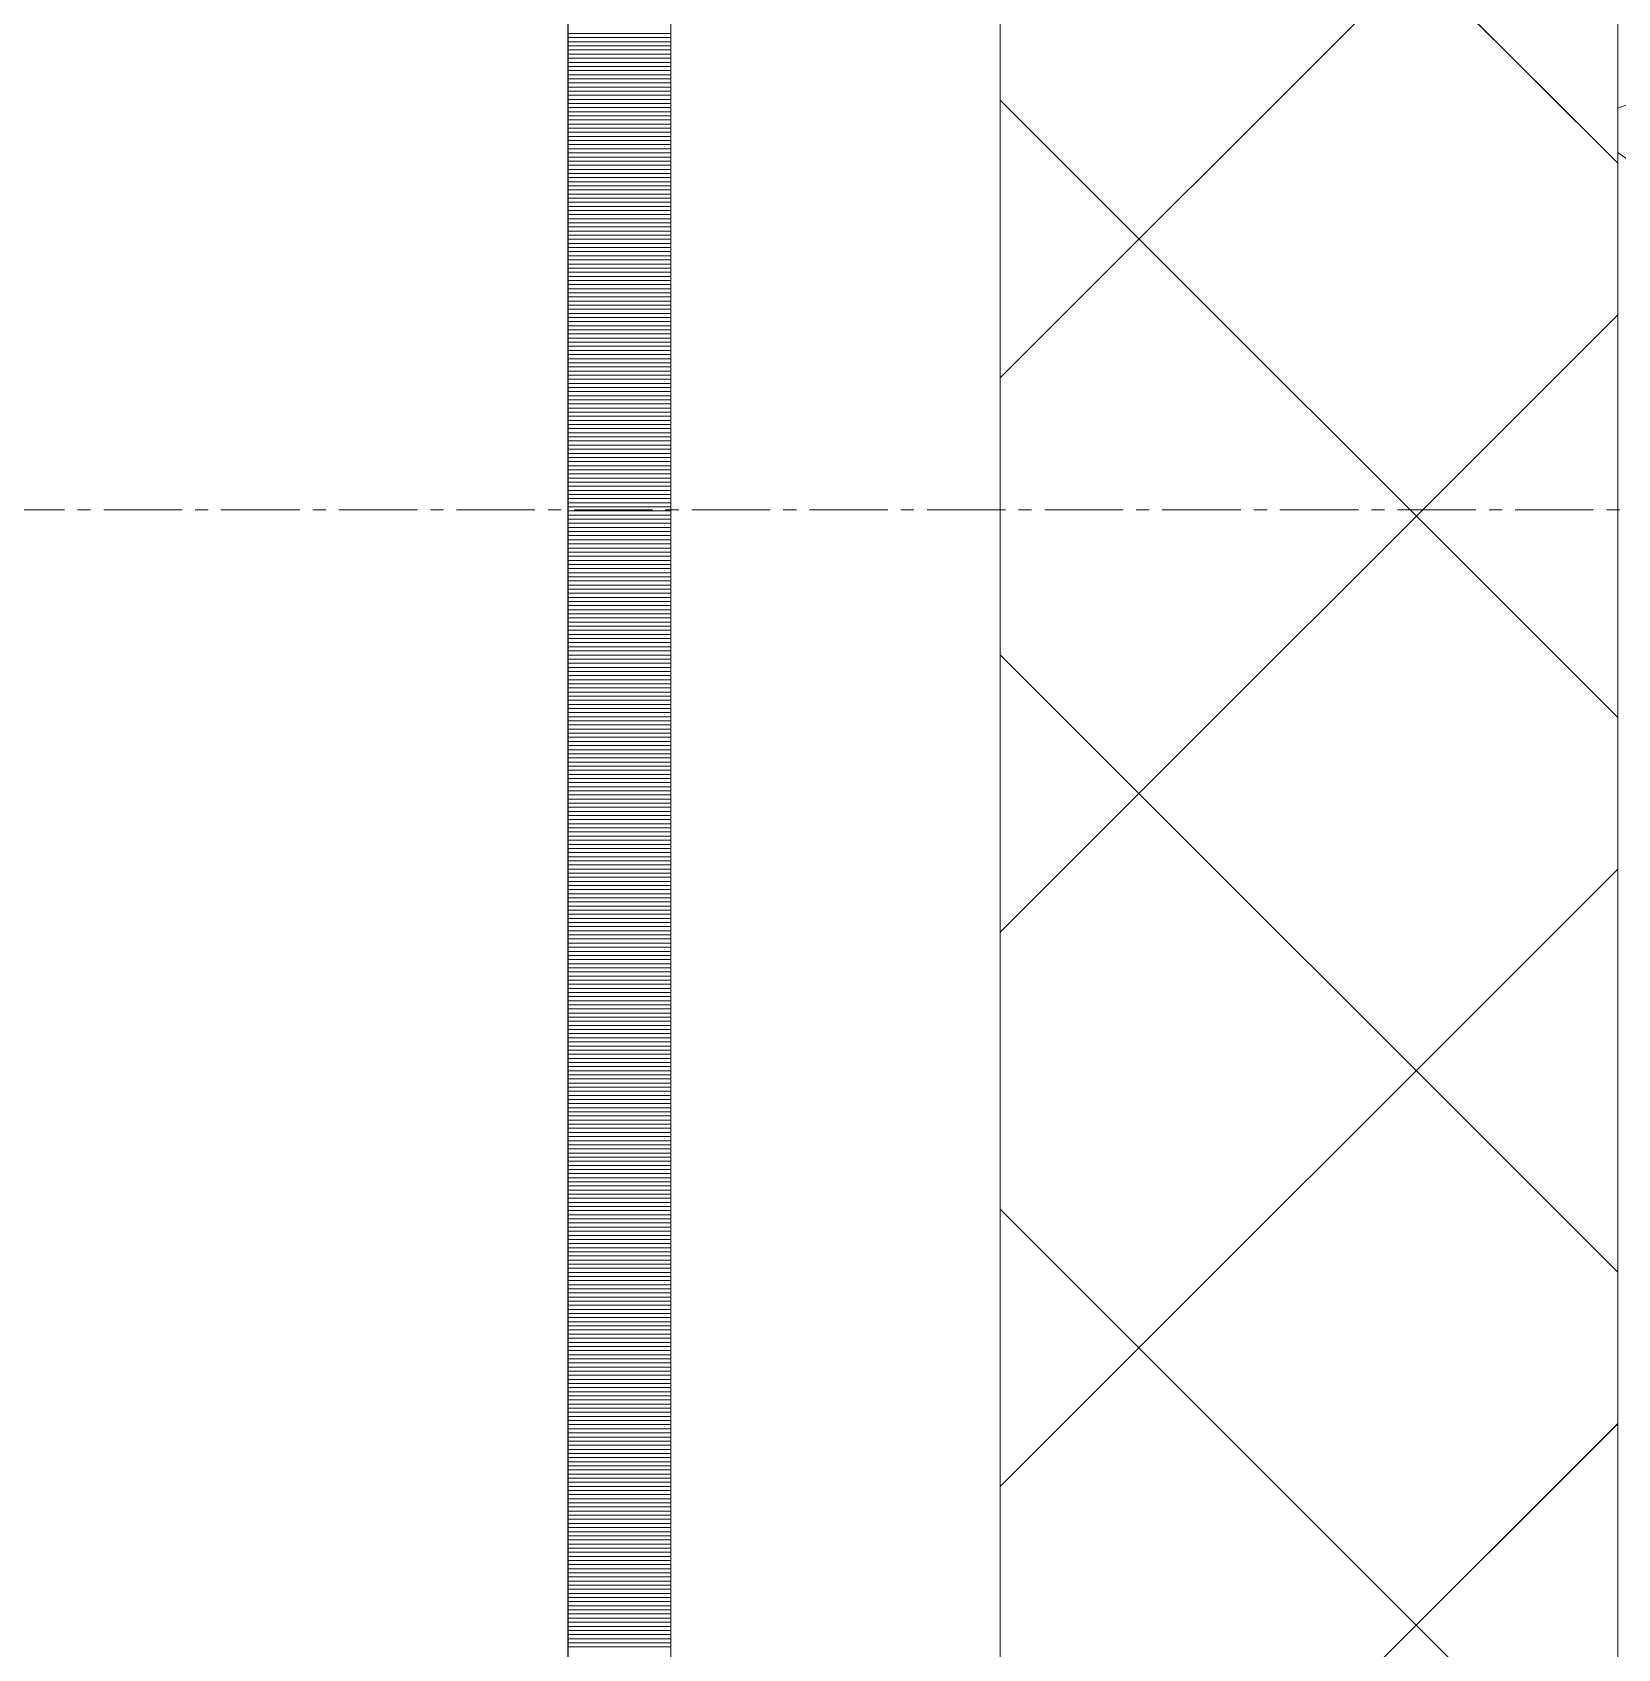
# Model space of a CAD drawing. Header units: millimetres. Extents: x 470010 to 1231400, y -134005 to 421770.
# Drawn here: x 672388.4 to 672773.6, y -57887.9 to -57495.2 of the extents above; entities that cross this region are included whole.
import ezdxf
from ezdxf.enums import TextEntityAlignment as Align

# ---------------------------------------------------------------- set-up
doc = ezdxf.new("R2010")
doc.units = ezdxf.units.MM
doc.linetypes.add('CENTER2', pattern=[28.575, 19.05, -3.175, 3.175, -3.175])
doc.linetypes.add('DASHED', pattern=[19.05, 12.7, -6.35])
doc.layers.get('Defpoints').update_dxf_attribs({"color": 140})
doc.layers.add('АР_Делит', color=120, linetype='Continuous', lineweight=0, plot=False)
for name, color, linetype, lineweight in [('АР_Стены ПЕНОблок', 52, 'Continuous', 20), ('АР_Тонкая', 254, 'Continuous', 5), ('АР_Утеплитель', 31, 'Continuous', 0), ('АР_Штриховка', 8, 'Continuous', 0)]:
    doc.layers.add(name, color=color, linetype=linetype, lineweight=lineweight)
doc.layers.add('РД_Оси_100', color=7, linetype='Continuous', lineweight=0, true_color=0x525252)
doc.styles.add('style1', font='ARIALN.TTF')

# ---------------------------------------------------------------- blocks, each defined once
blk = doc.blocks.new('СОШ_2200_АР_ОСИ_М100_28.05.24')
at = {"layer": 'АР_Делит', "color": 251, "linetype": 'DASHED', "true_color": 0x636466}
blk.add_lwpolyline([(114955, 135155), (114955, -355), (93595.036, -355), (93595.036, 13855), (94145, 13855), (94145, 68320), (66055, 68320), (66055, 13857.73), (83455, 13857.73), (83455, -355), (45245, -355), (45245, 13145), (44695, 13145), (44695, 26755), (45245, 26755), (45245, 68320), (20455, 68320), (20455, 26755), (27955, 26755), (27955, 13145), (-355, 13145), (-355, 100855)], dxfattribs=at)
at = {"layer": 'РД_Оси_100', "color": 251, "linetype": 'CENTER2', "true_color": 0x636466}
blk.add_line((29555, 36000), (-5954.958, 36000), dxfattribs=at)
blk = doc.blocks.new('A$C9108343f')
at = {"layer": 'АР_Стены ПЕНОблок', "color": 18, "linetype": 'Continuous', "lineweight": 20, "true_color": 0x000000}
blk.add_line((7054.96, 97555), (7054.96, 21355), dxfattribs=at)
at = {"layer": 'АР_Тонкая', "color": 18, "linetype": 'Continuous', "lineweight": 5, "true_color": 0x000000}
for p, q in [((6799.96, 97555), (6799.96, 21355)), ((6824.96, 97555), (6824.96, 21355)), ((6824.96, 21355), (6824.96, 97555)), ((6904.96, 21355), (6904.96, 97555))]:
    blk.add_line(p, q, dxfattribs=at)
at = {"layer": 'АР_Утеплитель', "color": 18, "linetype": 'Continuous', "lineweight": 0, "true_color": 0x000000}
for p, q in [((6904.96, 97555), (6904.96, 21355)), ((7054.96, 21355), (7054.96, 97555))]:
    blk.add_line(p, q, dxfattribs=at)
at = {"layer": 'АР_Штриховка', "color": 18, "linetype": 'Continuous', "lineweight": 0, "true_color": 0x000000}
for p, q in [((7054.96, 42839.24), (6904.96, 42989.24)), ((6904.96, 42787.1), (7054.96, 42937.1)), ((6799.96, 42870.75), (6824.96, 42870.75)), ((6799.96, 42869.75), (6824.96, 42869.75)), ((6799.96, 42868.75), (6824.96, 42868.75)), ((6799.96, 42867.75), (6824.96, 42867.75)), ((6799.96, 42866.75), (6824.96, 42866.75)), ((6799.96, 42865.75), (6824.96, 42865.75)), ((6799.96, 42864.75), (6824.96, 42864.75)), ((6799.96, 42863.75), (6824.96, 42863.75)), ((6799.96, 42862.75), (6824.96, 42862.75)), ((6799.96, 42861.75), (6824.96, 42861.75)), ((6799.96, 42860.75), (6824.96, 42860.75)), ((6799.96, 42859.75), (6824.96, 42859.75)), ((6799.96, 42858.75), (6824.96, 42858.75)), ((6799.96, 42857.75), (6824.96, 42857.75)), ((6799.96, 42856.75), (6824.96, 42856.75)), ((6799.96, 42855.75), (6824.96, 42855.75)), ((6799.96, 42854.75), (6824.96, 42854.75)), ((6799.96, 42853.75), (6824.96, 42853.75)), ((7054.96, 42704.54), (6904.96, 42854.54)), ((7054.96, 42852.58), (7062.75, 42855.57)), ((6799.96, 42852.75), (6824.96, 42852.75)), ((6799.96, 42851.75), (6824.96, 42851.75)), ((6799.96, 42850.75), (6824.96, 42850.75)), ((6799.96, 42849.75), (6824.96, 42849.75)), ((6799.96, 42848.75), (6824.96, 42848.75)), ((6799.96, 42847.75), (6824.96, 42847.75)), ((6799.96, 42846.75), (6824.96, 42846.75)), ((6799.96, 42845.75), (6824.96, 42845.75)), ((6799.96, 42844.75), (6824.96, 42844.75)), ((6799.96, 42843.75), (6824.96, 42843.75)), ((6799.96, 42842.75), (6824.96, 42842.75)), ((7054.96, 42841.83), (7057.54, 42840.09)), ((6799.96, 42841.75), (6824.96, 42841.75)), ((6799.96, 42840.75), (6824.96, 42840.75)), ((6799.96, 42839.75), (6824.96, 42839.75)), ((6799.96, 42838.75), (6824.96, 42838.75)), ((6799.96, 42837.75), (6824.96, 42837.75)), ((6799.96, 42836.75), (6824.96, 42836.75)), ((6799.96, 42835.75), (6824.96, 42835.75)), ((6799.96, 42834.75), (6824.96, 42834.75)), ((6799.96, 42833.75), (6824.96, 42833.75)), ((6799.96, 42832.75), (6824.96, 42832.75)), ((6799.96, 42831.75), (6824.96, 42831.75)), ((6799.96, 42830.75), (6824.96, 42830.75)), ((6799.96, 42829.75), (6824.96, 42829.75)), ((6799.96, 42828.75), (6824.96, 42828.75)), ((6799.96, 42827.75), (6824.96, 42827.75)), ((6799.96, 42826.75), (6824.96, 42826.75)), ((6799.96, 42825.75), (6824.96, 42825.75)), ((6799.96, 42824.75), (6824.96, 42824.75)), ((6799.96, 42823.75), (6824.96, 42823.75)), ((6799.96, 42822.75), (6824.96, 42822.75)), ((6799.96, 42821.75), (6824.96, 42821.75)), ((6799.96, 42820.75), (6824.96, 42820.75)), ((6799.96, 42819.75), (6824.96, 42819.75)), ((6799.96, 42818.75), (6824.96, 42818.75)), ((6799.96, 42817.75), (6824.96, 42817.75)), ((6799.96, 42816.75), (6824.96, 42816.75)), ((6799.96, 42815.75), (6824.96, 42815.75)), ((6799.96, 42814.75), (6824.96, 42814.75)), ((6799.96, 42813.75), (6824.96, 42813.75)), ((6799.96, 42812.75), (6824.96, 42812.75)), ((6799.96, 42811.75), (6824.96, 42811.75)), ((6799.96, 42810.75), (6824.96, 42810.75)), ((6799.96, 42809.75), (6824.96, 42809.75)), ((6799.96, 42808.75), (6824.96, 42808.75)), ((6799.96, 42807.75), (6824.96, 42807.75)), ((6799.96, 42806.75), (6824.96, 42806.75)), ((6799.96, 42805.75), (6824.96, 42805.75)), ((6799.96, 42804.75), (6824.96, 42804.75)), ((6799.96, 42803.75), (6824.96, 42803.75)), ((6799.96, 42802.75), (6824.96, 42802.75)), ((6799.96, 42801.75), (6824.96, 42801.75)), ((6799.96, 42800.75), (6824.96, 42800.75)), ((6799.96, 42799.75), (6824.96, 42799.75)), ((6799.96, 42798.75), (6824.96, 42798.75)), ((6904.96, 42652.4), (7054.96, 42802.4)), ((6799.96, 42797.75), (6824.96, 42797.75)), ((6799.96, 42796.75), (6824.96, 42796.75)), ((6799.96, 42795.75), (6824.96, 42795.75)), ((6799.96, 42794.75), (6824.96, 42794.75)), ((6799.96, 42793.75), (6824.96, 42793.75)), ((6799.96, 42792.75), (6824.96, 42792.75)), ((6799.96, 42791.75), (6824.96, 42791.75)), ((6799.96, 42790.75), (6824.96, 42790.75)), ((6799.96, 42789.75), (6824.96, 42789.75)), ((6799.96, 42788.75), (6824.96, 42788.75)), ((6799.96, 42787.75), (6824.96, 42787.75)), ((6799.96, 42786.75), (6824.96, 42786.75)), ((6799.96, 42785.75), (6824.96, 42785.75)), ((6799.96, 42784.75), (6824.96, 42784.75)), ((6799.96, 42783.75), (6824.96, 42783.75)), ((6799.96, 42782.75), (6824.96, 42782.75)), ((6799.96, 42781.75), (6824.96, 42781.75)), ((6799.96, 42780.75), (6824.96, 42780.75)), ((6799.96, 42779.75), (6824.96, 42779.75)), ((6799.96, 42778.75), (6824.96, 42778.75)), ((6799.96, 42777.75), (6824.96, 42777.75)), ((6799.96, 42776.75), (6824.96, 42776.75)), ((6799.96, 42775.75), (6824.96, 42775.75)), ((6799.96, 42774.75), (6824.96, 42774.75)), ((6799.96, 42773.75), (6824.96, 42773.75)), ((6799.96, 42772.75), (6824.96, 42772.75)), ((6799.96, 42771.75), (6824.96, 42771.75)), ((6799.96, 42770.75), (6824.96, 42770.75)), ((6799.96, 42769.75), (6824.96, 42769.75)), ((6799.96, 42768.75), (6824.96, 42768.75)), ((6799.96, 42767.75), (6824.96, 42767.75)), ((6799.96, 42766.75), (6824.96, 42766.75)), ((6799.96, 42765.75), (6824.96, 42765.75)), ((6799.96, 42764.75), (6824.96, 42764.75)), ((6799.96, 42763.75), (6824.96, 42763.75)), ((6799.96, 42762.75), (6824.96, 42762.75)), ((6799.96, 42761.75), (6824.96, 42761.75)), ((6799.96, 42760.75), (6824.96, 42760.75)), ((6799.96, 42759.75), (6824.96, 42759.75)), ((6799.96, 42758.75), (6824.96, 42758.75)), ((6799.96, 42757.75), (6824.96, 42757.75)), ((6799.96, 42756.75), (6824.96, 42756.75)), ((6799.96, 42755.75), (6824.96, 42755.75)), ((6799.96, 42754.75), (6824.96, 42754.75)), ((6799.96, 42753.75), (6824.96, 42753.75)), ((6799.96, 42752.75), (6824.96, 42752.75)), ((6799.96, 42751.75), (6824.96, 42751.75)), ((6799.96, 42750.75), (6824.96, 42750.75)), ((6799.96, 42749.75), (6824.96, 42749.75)), ((6799.96, 42748.75), (6824.96, 42748.75)), ((6799.96, 42747.75), (6824.96, 42747.75)), ((6799.96, 42746.75), (6824.96, 42746.75)), ((6799.96, 42745.75), (6824.96, 42745.75)), ((6799.96, 42744.75), (6824.96, 42744.75)), ((6799.96, 42743.75), (6824.96, 42743.75)), ((6799.96, 42742.75), (6824.96, 42742.75)), ((6799.96, 42741.75), (6824.96, 42741.75)), ((6799.96, 42740.75), (6824.96, 42740.75)), ((6799.96, 42739.75), (6824.96, 42739.75)), ((6799.96, 42738.75), (6824.96, 42738.75)), ((6799.96, 42737.75), (6824.96, 42737.75)), ((6799.96, 42736.75), (6824.96, 42736.75)), ((6799.96, 42735.75), (6824.96, 42735.75)), ((6799.96, 42734.75), (6824.96, 42734.75)), ((6799.96, 42733.75), (6824.96, 42733.75)), ((6799.96, 42732.75), (6824.96, 42732.75)), ((6799.96, 42731.75), (6824.96, 42731.75)), ((6799.96, 42730.75), (6824.96, 42730.75)), ((6799.96, 42729.75), (6824.96, 42729.75)), ((6799.96, 42728.75), (6824.96, 42728.75)), ((6799.96, 42727.75), (6824.96, 42727.75)), ((6799.96, 42726.75), (6824.96, 42726.75)), ((6799.96, 42725.75), (6824.96, 42725.75)), ((6799.96, 42724.75), (6824.96, 42724.75)), ((6799.96, 42723.75), (6824.96, 42723.75)), ((6799.96, 42722.75), (6824.96, 42722.75)), ((6799.96, 42721.75), (6824.96, 42721.75)), ((6799.96, 42720.75), (6824.96, 42720.75)), ((6799.96, 42719.75), (6824.96, 42719.75)), ((6799.96, 42718.75), (6824.96, 42718.75)), ((6799.96, 42717.75), (6824.96, 42717.75)), ((6799.96, 42716.75), (6824.96, 42716.75)), ((7054.96, 42569.83), (6904.96, 42719.83)), ((6799.96, 42715.75), (6824.96, 42715.75)), ((6799.96, 42714.75), (6824.96, 42714.75)), ((6799.96, 42713.75), (6824.96, 42713.75)), ((6799.96, 42712.75), (6824.96, 42712.75)), ((6799.96, 42711.75), (6824.96, 42711.75)), ((6799.96, 42710.75), (6824.96, 42710.75)), ((6799.96, 42709.75), (6824.96, 42709.75)), ((6799.96, 42708.75), (6824.96, 42708.75)), ((6799.96, 42707.75), (6824.96, 42707.75)), ((6799.96, 42706.75), (6824.96, 42706.75)), ((6799.96, 42705.75), (6824.96, 42705.75)), ((6799.96, 42704.75), (6824.96, 42704.75)), ((6799.96, 42703.75), (6824.96, 42703.75)), ((6799.96, 42702.75), (6824.96, 42702.75)), ((6799.96, 42701.75), (6824.96, 42701.75)), ((6799.96, 42700.75), (6824.96, 42700.75)), ((6799.96, 42699.75), (6824.96, 42699.75)), ((6799.96, 42698.75), (6824.96, 42698.75)), ((6799.96, 42697.75), (6824.96, 42697.75)), ((6799.96, 42696.75), (6824.96, 42696.75)), ((6799.96, 42695.75), (6824.96, 42695.75)), ((6799.96, 42694.75), (6824.96, 42694.75)), ((6799.96, 42693.75), (6824.96, 42693.75)), ((6799.96, 42692.75), (6824.96, 42692.75)), ((6799.96, 42691.75), (6824.96, 42691.75)), ((6799.96, 42690.75), (6824.96, 42690.75)), ((6799.96, 42689.75), (6824.96, 42689.75)), ((6799.96, 42688.75), (6824.96, 42688.75)), ((6799.96, 42687.75), (6824.96, 42687.75)), ((6799.96, 42686.75), (6824.96, 42686.75)), ((6799.96, 42685.75), (6824.96, 42685.75)), ((6799.96, 42684.75), (6824.96, 42684.75)), ((6799.96, 42683.75), (6824.96, 42683.75)), ((6799.96, 42682.75), (6824.96, 42682.75)), ((6799.96, 42681.75), (6824.96, 42681.75)), ((6799.96, 42680.75), (6824.96, 42680.75)), ((6799.96, 42679.75), (6824.96, 42679.75)), ((6799.96, 42678.75), (6824.96, 42678.75)), ((6799.96, 42677.75), (6824.96, 42677.75)), ((6799.96, 42676.75), (6824.96, 42676.75)), ((6799.96, 42675.75), (6824.96, 42675.75)), ((6799.96, 42674.75), (6824.96, 42674.75)), ((6799.96, 42673.75), (6824.96, 42673.75)), ((6799.96, 42672.75), (6824.96, 42672.75)), ((6799.96, 42671.75), (6824.96, 42671.75)), ((6799.96, 42670.75), (6824.96, 42670.75)), ((6799.96, 42669.75), (6824.96, 42669.75)), ((6799.96, 42668.75), (6824.96, 42668.75)), ((6799.96, 42667.75), (6824.96, 42667.75)), ((6799.96, 42666.75), (6824.96, 42666.75)), ((6799.96, 42665.75), (6824.96, 42665.75)), ((6904.96, 42517.7), (7054.96, 42667.7)), ((6799.96, 42664.75), (6824.96, 42664.75)), ((6799.96, 42663.75), (6824.96, 42663.75)), ((6799.96, 42662.75), (6824.96, 42662.75)), ((6799.96, 42661.75), (6824.96, 42661.75)), ((6799.96, 42660.75), (6824.96, 42660.75)), ((6799.96, 42659.75), (6824.96, 42659.75)), ((6799.96, 42658.75), (6824.96, 42658.75)), ((6799.96, 42657.75), (6824.96, 42657.75)), ((6799.96, 42656.75), (6824.96, 42656.75)), ((6799.96, 42655.75), (6824.96, 42655.75)), ((6799.96, 42654.75), (6824.96, 42654.75)), ((6799.96, 42653.75), (6824.96, 42653.75)), ((6799.96, 42652.75), (6824.96, 42652.75)), ((6799.96, 42651.75), (6824.96, 42651.75)), ((6799.96, 42650.75), (6824.96, 42650.75)), ((6799.96, 42649.75), (6824.96, 42649.75)), ((6799.96, 42648.75), (6824.96, 42648.75)), ((6799.96, 42647.75), (6824.96, 42647.75)), ((6799.96, 42646.75), (6824.96, 42646.75)), ((6799.96, 42645.75), (6824.96, 42645.75)), ((6799.96, 42644.75), (6824.96, 42644.75)), ((6799.96, 42643.75), (6824.96, 42643.75)), ((6799.96, 42642.75), (6824.96, 42642.75)), ((6799.96, 42641.75), (6824.96, 42641.75)), ((6799.96, 42640.75), (6824.96, 42640.75)), ((6799.96, 42639.75), (6824.96, 42639.75)), ((6799.96, 42638.75), (6824.96, 42638.75)), ((6799.96, 42637.75), (6824.96, 42637.75)), ((6799.96, 42636.75), (6824.96, 42636.75)), ((6799.96, 42635.75), (6824.96, 42635.75)), ((6799.96, 42634.75), (6824.96, 42634.75)), ((6799.96, 42633.75), (6824.96, 42633.75)), ((6799.96, 42632.75), (6824.96, 42632.75)), ((6799.96, 42631.75), (6824.96, 42631.75)), ((6799.96, 42630.75), (6824.96, 42630.75)), ((6799.96, 42629.75), (6824.96, 42629.75)), ((6799.96, 42628.75), (6824.96, 42628.75)), ((6799.96, 42627.75), (6824.96, 42627.75)), ((6799.96, 42626.75), (6824.96, 42626.75)), ((6799.96, 42625.75), (6824.96, 42625.75)), ((6799.96, 42624.75), (6824.96, 42624.75)), ((6799.96, 42623.75), (6824.96, 42623.75)), ((6799.96, 42622.75), (6824.96, 42622.75)), ((6799.96, 42621.75), (6824.96, 42621.75)), ((6799.96, 42620.75), (6824.96, 42620.75)), ((6799.96, 42619.75), (6824.96, 42619.75)), ((6799.96, 42618.75), (6824.96, 42618.75)), ((6799.96, 42617.75), (6824.96, 42617.75)), ((6799.96, 42616.75), (6824.96, 42616.75)), ((6799.96, 42615.75), (6824.96, 42615.75)), ((6799.96, 42614.75), (6824.96, 42614.75)), ((6799.96, 42613.75), (6824.96, 42613.75)), ((6799.96, 42612.75), (6824.96, 42612.75)), ((6799.96, 42611.75), (6824.96, 42611.75)), ((6799.96, 42610.75), (6824.96, 42610.75)), ((6799.96, 42609.75), (6824.96, 42609.75)), ((6799.96, 42608.75), (6824.96, 42608.75)), ((6799.96, 42607.75), (6824.96, 42607.75)), ((6799.96, 42606.75), (6824.96, 42606.75)), ((6799.96, 42605.75), (6824.96, 42605.75)), ((6799.96, 42604.75), (6824.96, 42604.75)), ((6799.96, 42603.75), (6824.96, 42603.75)), ((6799.96, 42602.75), (6824.96, 42602.75)), ((6799.96, 42601.75), (6824.96, 42601.75)), ((6799.96, 42600.75), (6824.96, 42600.75)), ((6799.96, 42599.75), (6824.96, 42599.75)), ((6799.96, 42598.75), (6824.96, 42598.75)), ((6799.96, 42597.75), (6824.96, 42597.75)), ((6799.96, 42596.75), (6824.96, 42596.75)), ((6799.96, 42595.75), (6824.96, 42595.75)), ((6799.96, 42594.75), (6824.96, 42594.75)), ((6799.96, 42593.75), (6824.96, 42593.75)), ((6799.96, 42592.75), (6824.96, 42592.75)), ((6799.96, 42591.75), (6824.96, 42591.75)), ((6799.96, 42590.75), (6824.96, 42590.75)), ((6799.96, 42589.75), (6824.96, 42589.75)), ((6799.96, 42588.75), (6824.96, 42588.75)), ((6799.96, 42587.75), (6824.96, 42587.75)), ((6799.96, 42586.75), (6824.96, 42586.75)), ((6799.96, 42585.75), (6824.96, 42585.75)), ((6799.96, 42584.75), (6824.96, 42584.75)), ((6799.96, 42583.75), (6824.96, 42583.75)), ((6799.96, 42582.75), (6824.96, 42582.75)), ((7054.96, 42435.13), (6904.96, 42585.13)), ((6799.96, 42581.75), (6824.96, 42581.75)), ((6799.96, 42580.75), (6824.96, 42580.75)), ((6799.96, 42579.75), (6824.96, 42579.75)), ((6799.96, 42578.75), (6824.96, 42578.75)), ((6799.96, 42577.75), (6824.96, 42577.75)), ((6799.96, 42576.75), (6824.96, 42576.75)), ((6799.96, 42575.75), (6824.96, 42575.75)), ((6799.96, 42574.75), (6824.96, 42574.75)), ((6799.96, 42573.75), (6824.96, 42573.75)), ((6799.96, 42572.75), (6824.96, 42572.75)), ((6799.96, 42571.75), (6824.96, 42571.75)), ((6799.96, 42570.75), (6824.96, 42570.75)), ((6799.96, 42569.75), (6824.96, 42569.75)), ((6799.96, 42568.75), (6824.96, 42568.75)), ((6799.96, 42567.75), (6824.96, 42567.75)), ((6799.96, 42566.75), (6824.96, 42566.75)), ((6799.96, 42565.75), (6824.96, 42565.75)), ((6799.96, 42564.75), (6824.96, 42564.75)), ((6799.96, 42563.75), (6824.96, 42563.75)), ((6799.96, 42562.75), (6824.96, 42562.75)), ((6799.96, 42561.75), (6824.96, 42561.75)), ((6799.96, 42560.75), (6824.96, 42560.75)), ((6799.96, 42559.75), (6824.96, 42559.75)), ((6799.96, 42558.75), (6824.96, 42558.75)), ((6799.96, 42557.75), (6824.96, 42557.75)), ((6799.96, 42556.75), (6824.96, 42556.75)), ((6799.96, 42555.75), (6824.96, 42555.75)), ((6799.96, 42554.75), (6824.96, 42554.75)), ((6799.96, 42553.75), (6824.96, 42553.75)), ((6799.96, 42552.75), (6824.96, 42552.75)), ((6799.96, 42551.75), (6824.96, 42551.75)), ((6799.96, 42550.75), (6824.96, 42550.75)), ((6799.96, 42549.75), (6824.96, 42549.75)), ((6799.96, 42548.75), (6824.96, 42548.75)), ((6799.96, 42547.75), (6824.96, 42547.75)), ((6799.96, 42546.75), (6824.96, 42546.75)), ((6799.96, 42545.75), (6824.96, 42545.75)), ((6799.96, 42544.75), (6824.96, 42544.75)), ((6799.96, 42543.75), (6824.96, 42543.75)), ((6799.96, 42542.75), (6824.96, 42542.75)), ((6799.96, 42541.75), (6824.96, 42541.75)), ((6799.96, 42540.75), (6824.96, 42540.75)), ((6799.96, 42539.75), (6824.96, 42539.75)), ((6799.96, 42538.75), (6824.96, 42538.75)), ((6799.96, 42537.75), (6824.96, 42537.75)), ((6799.96, 42536.75), (6824.96, 42536.75)), ((6799.96, 42535.75), (6824.96, 42535.75)), ((6799.96, 42534.75), (6824.96, 42534.75)), ((6799.96, 42533.75), (6824.96, 42533.75)), ((6799.96, 42532.75), (6824.96, 42532.75)), ((6799.96, 42531.75), (6824.96, 42531.75)), ((6904.96, 42382.99), (7054.96, 42532.99)), ((6799.96, 42530.75), (6824.96, 42530.75)), ((6799.96, 42529.75), (6824.96, 42529.75)), ((6799.96, 42528.75), (6824.96, 42528.75)), ((6799.96, 42527.75), (6824.96, 42527.75)), ((6799.96, 42526.75), (6824.96, 42526.75)), ((6799.96, 42525.75), (6824.96, 42525.75)), ((6799.96, 42524.75), (6824.96, 42524.75)), ((6799.96, 42523.75), (6824.96, 42523.75)), ((6799.96, 42522.75), (6824.96, 42522.75)), ((6799.96, 42521.75), (6824.96, 42521.75)), ((6799.96, 42520.75), (6824.96, 42520.75)), ((6799.96, 42519.75), (6824.96, 42519.75)), ((6799.96, 42518.75), (6824.96, 42518.75)), ((6799.96, 42517.75), (6824.96, 42517.75)), ((6799.96, 42516.75), (6824.96, 42516.75)), ((6799.96, 42515.75), (6824.96, 42515.75)), ((6799.96, 42514.75), (6824.96, 42514.75)), ((6799.96, 42513.75), (6824.96, 42513.75)), ((6799.96, 42512.75), (6824.96, 42512.75)), ((6799.96, 42511.75), (6824.96, 42511.75)), ((6799.96, 42510.75), (6824.96, 42510.75)), ((6799.96, 42509.75), (6824.96, 42509.75)), ((6799.96, 42508.75), (6824.96, 42508.75)), ((6799.96, 42507.75), (6824.96, 42507.75)), ((6799.96, 42506.75), (6824.96, 42506.75)), ((6799.96, 42505.75), (6824.96, 42505.75)), ((6799.96, 42504.75), (6824.96, 42504.75)), ((6799.96, 42503.75), (6824.96, 42503.75)), ((6799.96, 42502.75), (6824.96, 42502.75)), ((6799.96, 42501.75), (6824.96, 42501.75)), ((6799.96, 42500.75), (6824.96, 42500.75)), ((6799.96, 42499.75), (6824.96, 42499.75)), ((6799.96, 42498.75), (6824.96, 42498.75)), ((6799.96, 42497.75), (6824.96, 42497.75)), ((6799.96, 42496.75), (6824.96, 42496.75)), ((6799.96, 42495.75), (6824.96, 42495.75)), ((6799.96, 42494.75), (6824.96, 42494.75)), ((6799.96, 42493.75), (6824.96, 42493.75)), ((6799.96, 42492.75), (6824.96, 42492.75)), ((6799.96, 42491.75), (6824.96, 42491.75)), ((6799.96, 42490.75), (6824.96, 42490.75)), ((6799.96, 42489.75), (6824.96, 42489.75)), ((6799.96, 42488.75), (6824.96, 42488.75)), ((6799.96, 42487.75), (6824.96, 42487.75)), ((6799.96, 42486.75), (6824.96, 42486.75)), ((6799.96, 42485.75), (6824.96, 42485.75)), ((6799.96, 42484.75), (6824.96, 42484.75)), ((6799.96, 42483.75), (6824.96, 42483.75)), ((6799.96, 42482.75), (6824.96, 42482.75)), ((6799.96, 42481.75), (6824.96, 42481.75)), ((6799.96, 42480.75), (6824.96, 42480.75)), ((6799.96, 42479.75), (6824.96, 42479.75)), ((6799.96, 42478.75), (6824.96, 42478.75))]:
    blk.add_line(p, q, dxfattribs=at)
at = {"layer": 'РД_Оси_100'}
blk.add_blockref('СОШ_2200_АР_ОСИ_М100_28.05.24', (7154.96, 6755), dxfattribs=at)
at = {"layer": 'Defpoints', "color": 18, "true_color": 0x000000, "style": 'style1'}
for p in [(143949.34, 316089.12), (143974.98, 281639.5), (143890.4, 273244.71), (143839.99, 264276.81), (143967.75, 254892.38), (12251.96, 104178.14), (12382.58, 96023.14)]:
    blk.add_attdef('АР-ПОМЕЩЕНИЕ:НАИМЕНОВАНИЕ', text='', height=100, dxfattribs=at).set_placement(p, align=Align.MIDDLE)
at = {"layer": 'Defpoints', "color": 18, "true_color": 0x000000, "style": 'style1', "flags": 8}
for p in [(143951.3, 279099.09), (143848.34, 269251.11), (143875.33, 260094.25), (144049.74, 250824.7), (163419.28, 238153.36), (155897.46, 237965.97), (183037.2, 237965.97), (143342.94, 237876.19)]:
    blk.add_attdef('АР-ПОМЕЩЕНИЕ:НАИМЕНОВАНИЕ', text='', height=100, dxfattribs=at).set_placement(p, align=Align.MIDDLE)

msp = doc.modelspace()

# ---------------------------------------------------------------- linework, layer by layer
at = {"layer": 'АР_Стены ПЕНОблок', "color": 18, "linetype": 'Continuous', "lineweight": 20, "true_color": 0x000000}
msp.add_line((672773.57, -2811.242), (672773.57, -79011.242), dxfattribs=at)
at = {"layer": 'АР_Тонкая', "color": 18, "linetype": 'Continuous', "lineweight": 5, "true_color": 0x000000}
for p, q in [((672518.57, -2811.242), (672518.57, -79011.242)), ((672543.57, -2811.242), (672543.57, -79011.242)), ((672543.57, -79011.242), (672543.57, -2811.242)), ((672623.57, -79011.242), (672623.57, -2811.242))]:
    msp.add_line(p, q, dxfattribs=at)
at = {"layer": 'АР_Утеплитель', "color": 18, "linetype": 'Continuous', "lineweight": 0, "true_color": 0x000000}
for p, q in [((672623.57, -2811.242), (672623.57, -79011.242)), ((672773.57, -79011.242), (672773.57, -2811.242))]:
    msp.add_line(p, q, dxfattribs=at)
at = {"layer": 'АР_Штриховка', "color": 18, "linetype": 'Continuous', "lineweight": 0, "true_color": 0x000000}
for p, q in [((672773.57, -57527.001), (672623.57, -57377.001)), ((672623.57, -57579.138), (672773.57, -57429.138)), ((672518.57, -57495.492), (672543.57, -57495.492)), ((672518.57, -57496.492), (672543.57, -57496.492)), ((672518.57, -57497.492), (672543.57, -57497.492)), ((672518.57, -57498.492), (672543.57, -57498.492)), ((672518.57, -57499.492), (672543.57, -57499.492)), ((672518.57, -57500.492), (672543.57, -57500.492)), ((672518.57, -57501.492), (672543.57, -57501.492)), ((672518.57, -57502.492), (672543.57, -57502.492)), ((672518.57, -57503.492), (672543.57, -57503.492)), ((672518.57, -57504.492), (672543.57, -57504.492)), ((672518.57, -57505.492), (672543.57, -57505.492)), ((672518.57, -57506.492), (672543.57, -57506.492)), ((672518.57, -57507.492), (672543.57, -57507.492)), ((672518.57, -57508.492), (672543.57, -57508.492)), ((672518.57, -57509.492), (672543.57, -57509.492)), ((672518.57, -57510.492), (672543.57, -57510.492)), ((672518.57, -57511.492), (672543.57, -57511.492)), ((672518.57, -57512.492), (672543.57, -57512.492)), ((672518.57, -57513.492), (672543.57, -57513.492)), ((672773.57, -57661.705), (672623.57, -57511.705)), ((672773.57, -57513.662), (672781.362, -57510.671)), ((672518.57, -57514.492), (672543.57, -57514.492)), ((672518.57, -57515.492), (672543.57, -57515.492)), ((672518.57, -57516.492), (672543.57, -57516.492)), ((672518.57, -57517.492), (672543.57, -57517.492)), ((672518.57, -57518.492), (672543.57, -57518.492)), ((672518.57, -57519.492), (672543.57, -57519.492)), ((672518.57, -57520.492), (672543.57, -57520.492)), ((672518.57, -57521.492), (672543.57, -57521.492)), ((672518.57, -57522.492), (672543.57, -57522.492)), ((672518.57, -57523.492), (672543.57, -57523.492)), ((672518.57, -57524.492), (672543.57, -57524.492)), ((672518.57, -57525.492), (672543.57, -57525.492)), ((672773.57, -57524.411), (672776.152, -57526.152)), ((672518.57, -57526.492), (672543.57, -57526.492)), ((672518.57, -57527.492), (672543.57, -57527.492)), ((672518.57, -57528.492), (672543.57, -57528.492)), ((672518.57, -57529.492), (672543.57, -57529.492)), ((672518.57, -57530.492), (672543.57, -57530.492)), ((672518.57, -57531.492), (672543.57, -57531.492)), ((672518.57, -57532.492), (672543.57, -57532.492)), ((672518.57, -57533.492), (672543.57, -57533.492)), ((672518.57, -57534.492), (672543.57, -57534.492)), ((672518.57, -57535.492), (672543.57, -57535.492)), ((672518.57, -57536.492), (672543.57, -57536.492)), ((672518.57, -57537.492), (672543.57, -57537.492)), ((672518.57, -57538.492), (672543.57, -57538.492)), ((672518.57, -57539.492), (672543.57, -57539.492)), ((672518.57, -57540.492), (672543.57, -57540.492)), ((672518.57, -57541.492), (672543.57, -57541.492)), ((672518.57, -57542.492), (672543.57, -57542.492)), ((672518.57, -57543.492), (672543.57, -57543.492)), ((672518.57, -57544.492), (672543.57, -57544.492)), ((672518.57, -57545.492), (672543.57, -57545.492)), ((672518.57, -57546.492), (672543.57, -57546.492)), ((672518.57, -57547.492), (672543.57, -57547.492)), ((672518.57, -57548.492), (672543.57, -57548.492)), ((672518.57, -57549.492), (672543.57, -57549.492)), ((672518.57, -57550.492), (672543.57, -57550.492)), ((672518.57, -57551.492), (672543.57, -57551.492)), ((672518.57, -57552.492), (672543.57, -57552.492)), ((672518.57, -57553.492), (672543.57, -57553.492)), ((672518.57, -57554.492), (672543.57, -57554.492)), ((672518.57, -57555.492), (672543.57, -57555.492)), ((672518.57, -57556.492), (672543.57, -57556.492)), ((672518.57, -57557.492), (672543.57, -57557.492)), ((672518.57, -57558.492), (672543.57, -57558.492)), ((672518.57, -57559.492), (672543.57, -57559.492)), ((672518.57, -57560.492), (672543.57, -57560.492)), ((672518.57, -57561.492), (672543.57, -57561.492)), ((672518.57, -57562.492), (672543.57, -57562.492)), ((672518.57, -57563.492), (672543.57, -57563.492)), ((672518.57, -57564.492), (672543.57, -57564.492)), ((672623.57, -57713.842), (672773.57, -57563.842)), ((672518.57, -57565.492), (672543.57, -57565.492)), ((672518.57, -57566.492), (672543.57, -57566.492)), ((672518.57, -57567.492), (672543.57, -57567.492)), ((672518.57, -57568.492), (672543.57, -57568.492)), ((672518.57, -57569.492), (672543.57, -57569.492)), ((672518.57, -57570.492), (672543.57, -57570.492)), ((672518.57, -57571.492), (672543.57, -57571.492)), ((672518.57, -57572.492), (672543.57, -57572.492)), ((672518.57, -57573.492), (672543.57, -57573.492)), ((672518.57, -57574.492), (672543.57, -57574.492)), ((672518.57, -57575.492), (672543.57, -57575.492)), ((672518.57, -57576.492), (672543.57, -57576.492)), ((672518.57, -57577.492), (672543.57, -57577.492)), ((672518.57, -57578.492), (672543.57, -57578.492)), ((672518.57, -57579.492), (672543.57, -57579.492)), ((672518.57, -57580.492), (672543.57, -57580.492)), ((672518.57, -57581.492), (672543.57, -57581.492)), ((672518.57, -57582.492), (672543.57, -57582.492)), ((672518.57, -57583.492), (672543.57, -57583.492)), ((672518.57, -57584.492), (672543.57, -57584.492)), ((672518.57, -57585.492), (672543.57, -57585.492)), ((672518.57, -57586.492), (672543.57, -57586.492)), ((672518.57, -57587.492), (672543.57, -57587.492)), ((672518.57, -57588.492), (672543.57, -57588.492)), ((672518.57, -57589.492), (672543.57, -57589.492)), ((672518.57, -57590.492), (672543.57, -57590.492)), ((672518.57, -57591.492), (672543.57, -57591.492)), ((672518.57, -57592.492), (672543.57, -57592.492)), ((672518.57, -57593.492), (672543.57, -57593.492)), ((672518.57, -57594.492), (672543.57, -57594.492)), ((672518.57, -57595.492), (672543.57, -57595.492)), ((672518.57, -57596.492), (672543.57, -57596.492)), ((672518.57, -57597.492), (672543.57, -57597.492)), ((672518.57, -57598.492), (672543.57, -57598.492)), ((672518.57, -57599.492), (672543.57, -57599.492)), ((672518.57, -57600.492), (672543.57, -57600.492)), ((672518.57, -57601.492), (672543.57, -57601.492)), ((672518.57, -57602.492), (672543.57, -57602.492)), ((672518.57, -57603.492), (672543.57, -57603.492)), ((672518.57, -57604.492), (672543.57, -57604.492)), ((672518.57, -57605.492), (672543.57, -57605.492)), ((672518.57, -57606.492), (672543.57, -57606.492)), ((672518.57, -57607.492), (672543.57, -57607.492)), ((672518.57, -57608.492), (672543.57, -57608.492)), ((672518.57, -57609.492), (672543.57, -57609.492)), ((672518.57, -57610.492), (672543.57, -57610.492)), ((672518.57, -57611.492), (672543.57, -57611.492)), ((672518.57, -57612.492), (672543.57, -57612.492)), ((672518.57, -57613.492), (672543.57, -57613.492)), ((672518.57, -57614.492), (672543.57, -57614.492)), ((672518.57, -57615.492), (672543.57, -57615.492)), ((672518.57, -57616.492), (672543.57, -57616.492)), ((672518.57, -57617.492), (672543.57, -57617.492)), ((672518.57, -57618.492), (672543.57, -57618.492)), ((672518.57, -57619.492), (672543.57, -57619.492)), ((672518.57, -57620.492), (672543.57, -57620.492)), ((672518.57, -57621.492), (672543.57, -57621.492)), ((672518.57, -57622.492), (672543.57, -57622.492)), ((672518.57, -57623.492), (672543.57, -57623.492)), ((672518.57, -57624.492), (672543.57, -57624.492)), ((672518.57, -57625.492), (672543.57, -57625.492)), ((672518.57, -57626.492), (672543.57, -57626.492)), ((672518.57, -57627.492), (672543.57, -57627.492)), ((672518.57, -57628.492), (672543.57, -57628.492)), ((672518.57, -57629.492), (672543.57, -57629.492)), ((672518.57, -57630.492), (672543.57, -57630.492)), ((672518.57, -57631.492), (672543.57, -57631.492)), ((672518.57, -57632.492), (672543.57, -57632.492)), ((672518.57, -57633.492), (672543.57, -57633.492)), ((672518.57, -57634.492), (672543.57, -57634.492)), ((672518.57, -57635.492), (672543.57, -57635.492)), ((672518.57, -57636.492), (672543.57, -57636.492)), ((672518.57, -57637.492), (672543.57, -57637.492)), ((672518.57, -57638.492), (672543.57, -57638.492)), ((672518.57, -57639.492), (672543.57, -57639.492)), ((672518.57, -57640.492), (672543.57, -57640.492)), ((672518.57, -57641.492), (672543.57, -57641.492)), ((672518.57, -57642.492), (672543.57, -57642.492)), ((672518.57, -57643.492), (672543.57, -57643.492)), ((672518.57, -57644.492), (672543.57, -57644.492)), ((672518.57, -57645.492), (672543.57, -57645.492)), ((672518.57, -57646.492), (672543.57, -57646.492)), ((672773.57, -57796.409), (672623.57, -57646.409)), ((672518.57, -57647.492), (672543.57, -57647.492)), ((672518.57, -57648.492), (672543.57, -57648.492)), ((672518.57, -57649.492), (672543.57, -57649.492)), ((672518.57, -57650.492), (672543.57, -57650.492)), ((672518.57, -57651.492), (672543.57, -57651.492)), ((672518.57, -57652.492), (672543.57, -57652.492)), ((672518.57, -57653.492), (672543.57, -57653.492)), ((672518.57, -57654.492), (672543.57, -57654.492)), ((672518.57, -57655.492), (672543.57, -57655.492)), ((672518.57, -57656.492), (672543.57, -57656.492)), ((672518.57, -57657.492), (672543.57, -57657.492)), ((672518.57, -57658.492), (672543.57, -57658.492)), ((672518.57, -57659.492), (672543.57, -57659.492)), ((672518.57, -57660.492), (672543.57, -57660.492)), ((672518.57, -57661.492), (672543.57, -57661.492)), ((672518.57, -57662.492), (672543.57, -57662.492)), ((672518.57, -57663.492), (672543.57, -57663.492)), ((672518.57, -57664.492), (672543.57, -57664.492)), ((672518.57, -57665.492), (672543.57, -57665.492)), ((672518.57, -57666.492), (672543.57, -57666.492)), ((672518.57, -57667.492), (672543.57, -57667.492)), ((672518.57, -57668.492), (672543.57, -57668.492)), ((672518.57, -57669.492), (672543.57, -57669.492)), ((672518.57, -57670.492), (672543.57, -57670.492)), ((672518.57, -57671.492), (672543.57, -57671.492)), ((672518.57, -57672.492), (672543.57, -57672.492)), ((672518.57, -57673.492), (672543.57, -57673.492)), ((672518.57, -57674.492), (672543.57, -57674.492)), ((672518.57, -57675.492), (672543.57, -57675.492)), ((672518.57, -57676.492), (672543.57, -57676.492)), ((672518.57, -57677.492), (672543.57, -57677.492)), ((672518.57, -57678.492), (672543.57, -57678.492)), ((672518.57, -57679.492), (672543.57, -57679.492)), ((672518.57, -57680.492), (672543.57, -57680.492)), ((672518.57, -57681.492), (672543.57, -57681.492)), ((672518.57, -57682.492), (672543.57, -57682.492)), ((672518.57, -57683.492), (672543.57, -57683.492)), ((672518.57, -57684.492), (672543.57, -57684.492)), ((672518.57, -57685.492), (672543.57, -57685.492)), ((672518.57, -57686.492), (672543.57, -57686.492)), ((672518.57, -57687.492), (672543.57, -57687.492)), ((672518.57, -57688.492), (672543.57, -57688.492)), ((672518.57, -57689.492), (672543.57, -57689.492)), ((672518.57, -57690.492), (672543.57, -57690.492)), ((672518.57, -57691.492), (672543.57, -57691.492)), ((672518.57, -57692.492), (672543.57, -57692.492)), ((672518.57, -57693.492), (672543.57, -57693.492)), ((672518.57, -57694.492), (672543.57, -57694.492)), ((672518.57, -57695.492), (672543.57, -57695.492)), ((672518.57, -57696.492), (672543.57, -57696.492)), ((672518.57, -57697.492), (672543.57, -57697.492)), ((672518.57, -57698.492), (672543.57, -57698.492)), ((672518.57, -57699.492), (672543.57, -57699.492)), ((672518.57, -57700.492), (672543.57, -57700.492)), ((672518.57, -57701.492), (672543.57, -57701.492)), ((672623.57, -57848.546), (672773.57, -57698.546)), ((672518.57, -57702.492), (672543.57, -57702.492)), ((672518.57, -57703.492), (672543.57, -57703.492)), ((672518.57, -57704.492), (672543.57, -57704.492)), ((672518.57, -57705.492), (672543.57, -57705.492)), ((672518.57, -57706.492), (672543.57, -57706.492)), ((672518.57, -57707.492), (672543.57, -57707.492)), ((672518.57, -57708.492), (672543.57, -57708.492)), ((672518.57, -57709.492), (672543.57, -57709.492)), ((672518.57, -57710.492), (672543.57, -57710.492)), ((672518.57, -57711.492), (672543.57, -57711.492)), ((672518.57, -57712.492), (672543.57, -57712.492)), ((672518.57, -57713.492), (672543.57, -57713.492)), ((672518.57, -57714.492), (672543.57, -57714.492)), ((672518.57, -57715.492), (672543.57, -57715.492)), ((672518.57, -57716.492), (672543.57, -57716.492)), ((672518.57, -57717.492), (672543.57, -57717.492)), ((672518.57, -57718.492), (672543.57, -57718.492)), ((672518.57, -57719.492), (672543.57, -57719.492)), ((672518.57, -57720.492), (672543.57, -57720.492)), ((672518.57, -57721.492), (672543.57, -57721.492)), ((672518.57, -57722.492), (672543.57, -57722.492)), ((672518.57, -57723.492), (672543.57, -57723.492)), ((672518.57, -57724.492), (672543.57, -57724.492)), ((672518.57, -57725.492), (672543.57, -57725.492)), ((672518.57, -57726.492), (672543.57, -57726.492)), ((672518.57, -57727.492), (672543.57, -57727.492)), ((672518.57, -57728.492), (672543.57, -57728.492)), ((672518.57, -57729.492), (672543.57, -57729.492)), ((672518.57, -57730.492), (672543.57, -57730.492)), ((672518.57, -57731.492), (672543.57, -57731.492)), ((672518.57, -57732.492), (672543.57, -57732.492)), ((672518.57, -57733.492), (672543.57, -57733.492)), ((672518.57, -57734.492), (672543.57, -57734.492)), ((672518.57, -57735.492), (672543.57, -57735.492)), ((672518.57, -57736.492), (672543.57, -57736.492)), ((672518.57, -57737.492), (672543.57, -57737.492)), ((672518.57, -57738.492), (672543.57, -57738.492)), ((672518.57, -57739.492), (672543.57, -57739.492)), ((672518.57, -57740.492), (672543.57, -57740.492)), ((672518.57, -57741.492), (672543.57, -57741.492)), ((672518.57, -57742.492), (672543.57, -57742.492)), ((672518.57, -57743.492), (672543.57, -57743.492)), ((672518.57, -57744.492), (672543.57, -57744.492)), ((672518.57, -57745.492), (672543.57, -57745.492)), ((672518.57, -57746.492), (672543.57, -57746.492)), ((672518.57, -57747.492), (672543.57, -57747.492)), ((672518.57, -57748.492), (672543.57, -57748.492)), ((672518.57, -57749.492), (672543.57, -57749.492)), ((672518.57, -57750.492), (672543.57, -57750.492)), ((672518.57, -57751.492), (672543.57, -57751.492)), ((672518.57, -57752.492), (672543.57, -57752.492)), ((672518.57, -57753.492), (672543.57, -57753.492)), ((672518.57, -57754.492), (672543.57, -57754.492)), ((672518.57, -57755.492), (672543.57, -57755.492)), ((672518.57, -57756.492), (672543.57, -57756.492)), ((672518.57, -57757.492), (672543.57, -57757.492)), ((672518.57, -57758.492), (672543.57, -57758.492)), ((672518.57, -57759.492), (672543.57, -57759.492)), ((672518.57, -57760.492), (672543.57, -57760.492)), ((672518.57, -57761.492), (672543.57, -57761.492)), ((672518.57, -57762.492), (672543.57, -57762.492)), ((672518.57, -57763.492), (672543.57, -57763.492)), ((672518.57, -57764.492), (672543.57, -57764.492)), ((672518.57, -57765.492), (672543.57, -57765.492)), ((672518.57, -57766.492), (672543.57, -57766.492)), ((672518.57, -57767.492), (672543.57, -57767.492)), ((672518.57, -57768.492), (672543.57, -57768.492)), ((672518.57, -57769.492), (672543.57, -57769.492)), ((672518.57, -57770.492), (672543.57, -57770.492)), ((672518.57, -57771.492), (672543.57, -57771.492)), ((672518.57, -57772.492), (672543.57, -57772.492)), ((672518.57, -57773.492), (672543.57, -57773.492)), ((672518.57, -57774.492), (672543.57, -57774.492)), ((672518.57, -57775.492), (672543.57, -57775.492)), ((672518.57, -57776.492), (672543.57, -57776.492)), ((672518.57, -57777.492), (672543.57, -57777.492)), ((672518.57, -57778.492), (672543.57, -57778.492)), ((672518.57, -57779.492), (672543.57, -57779.492)), ((672518.57, -57780.492), (672543.57, -57780.492)), ((672518.57, -57781.492), (672543.57, -57781.492)), ((672518.57, -57782.492), (672543.57, -57782.492)), ((672518.57, -57783.492), (672543.57, -57783.492)), ((672518.57, -57784.492), (672543.57, -57784.492)), ((672773.57, -57931.113), (672623.57, -57781.113)), ((672518.57, -57785.492), (672543.57, -57785.492)), ((672518.57, -57786.492), (672543.57, -57786.492)), ((672518.57, -57787.492), (672543.57, -57787.492)), ((672518.57, -57788.492), (672543.57, -57788.492)), ((672518.57, -57789.492), (672543.57, -57789.492)), ((672518.57, -57790.492), (672543.57, -57790.492)), ((672518.57, -57791.492), (672543.57, -57791.492)), ((672518.57, -57792.492), (672543.57, -57792.492)), ((672518.57, -57793.492), (672543.57, -57793.492)), ((672518.57, -57794.492), (672543.57, -57794.492)), ((672518.57, -57795.492), (672543.57, -57795.492)), ((672518.57, -57796.492), (672543.57, -57796.492)), ((672518.57, -57797.492), (672543.57, -57797.492)), ((672518.57, -57798.492), (672543.57, -57798.492)), ((672518.57, -57799.492), (672543.57, -57799.492)), ((672518.57, -57800.492), (672543.57, -57800.492)), ((672518.57, -57801.492), (672543.57, -57801.492)), ((672518.57, -57802.492), (672543.57, -57802.492)), ((672518.57, -57803.492), (672543.57, -57803.492)), ((672518.57, -57804.492), (672543.57, -57804.492)), ((672518.57, -57805.492), (672543.57, -57805.492)), ((672518.57, -57806.492), (672543.57, -57806.492)), ((672518.57, -57807.492), (672543.57, -57807.492)), ((672518.57, -57808.492), (672543.57, -57808.492)), ((672518.57, -57809.492), (672543.57, -57809.492)), ((672518.57, -57810.492), (672543.57, -57810.492)), ((672518.57, -57811.492), (672543.57, -57811.492)), ((672518.57, -57812.492), (672543.57, -57812.492)), ((672518.57, -57813.492), (672543.57, -57813.492)), ((672518.57, -57814.492), (672543.57, -57814.492)), ((672518.57, -57815.492), (672543.57, -57815.492)), ((672518.57, -57816.492), (672543.57, -57816.492)), ((672518.57, -57817.492), (672543.57, -57817.492)), ((672518.57, -57818.492), (672543.57, -57818.492)), ((672518.57, -57819.492), (672543.57, -57819.492)), ((672518.57, -57820.492), (672543.57, -57820.492)), ((672518.57, -57821.492), (672543.57, -57821.492)), ((672518.57, -57822.492), (672543.57, -57822.492)), ((672518.57, -57823.492), (672543.57, -57823.492)), ((672518.57, -57824.492), (672543.57, -57824.492)), ((672518.57, -57825.492), (672543.57, -57825.492)), ((672518.57, -57826.492), (672543.57, -57826.492)), ((672518.57, -57827.492), (672543.57, -57827.492)), ((672518.57, -57828.492), (672543.57, -57828.492)), ((672518.57, -57829.492), (672543.57, -57829.492)), ((672518.57, -57830.492), (672543.57, -57830.492)), ((672518.57, -57831.492), (672543.57, -57831.492)), ((672518.57, -57832.492), (672543.57, -57832.492)), ((672518.57, -57833.492), (672543.57, -57833.492)), ((672518.57, -57834.492), (672543.57, -57834.492)), ((672518.57, -57835.492), (672543.57, -57835.492)), ((672623.57, -57983.25), (672773.57, -57833.25)), ((672518.57, -57836.492), (672543.57, -57836.492)), ((672518.57, -57837.492), (672543.57, -57837.492)), ((672518.57, -57838.492), (672543.57, -57838.492)), ((672518.57, -57839.492), (672543.57, -57839.492)), ((672518.57, -57840.492), (672543.57, -57840.492)), ((672518.57, -57841.492), (672543.57, -57841.492)), ((672518.57, -57842.492), (672543.57, -57842.492)), ((672518.57, -57843.492), (672543.57, -57843.492)), ((672518.57, -57844.492), (672543.57, -57844.492)), ((672518.57, -57845.492), (672543.57, -57845.492)), ((672518.57, -57846.492), (672543.57, -57846.492)), ((672518.57, -57847.492), (672543.57, -57847.492)), ((672518.57, -57848.492), (672543.57, -57848.492)), ((672518.57, -57849.492), (672543.57, -57849.492)), ((672518.57, -57850.492), (672543.57, -57850.492)), ((672518.57, -57851.492), (672543.57, -57851.492)), ((672518.57, -57852.492), (672543.57, -57852.492)), ((672518.57, -57853.492), (672543.57, -57853.492)), ((672518.57, -57854.492), (672543.57, -57854.492)), ((672518.57, -57855.492), (672543.57, -57855.492)), ((672518.57, -57856.492), (672543.57, -57856.492)), ((672518.57, -57857.492), (672543.57, -57857.492)), ((672518.57, -57858.492), (672543.57, -57858.492)), ((672518.57, -57859.492), (672543.57, -57859.492)), ((672518.57, -57860.492), (672543.57, -57860.492)), ((672518.57, -57861.492), (672543.57, -57861.492)), ((672518.57, -57862.492), (672543.57, -57862.492)), ((672518.57, -57863.492), (672543.57, -57863.492)), ((672518.57, -57864.492), (672543.57, -57864.492)), ((672518.57, -57865.492), (672543.57, -57865.492)), ((672518.57, -57866.492), (672543.57, -57866.492)), ((672518.57, -57867.492), (672543.57, -57867.492)), ((672518.57, -57868.492), (672543.57, -57868.492)), ((672518.57, -57869.492), (672543.57, -57869.492)), ((672518.57, -57870.492), (672543.57, -57870.492)), ((672518.57, -57871.492), (672543.57, -57871.492)), ((672518.57, -57872.492), (672543.57, -57872.492)), ((672518.57, -57873.492), (672543.57, -57873.492)), ((672518.57, -57874.492), (672543.57, -57874.492)), ((672518.57, -57875.492), (672543.57, -57875.492)), ((672518.57, -57876.492), (672543.57, -57876.492)), ((672518.57, -57877.492), (672543.57, -57877.492)), ((672518.57, -57878.492), (672543.57, -57878.492)), ((672518.57, -57879.492), (672543.57, -57879.492)), ((672518.57, -57880.492), (672543.57, -57880.492)), ((672518.57, -57881.492), (672543.57, -57881.492)), ((672518.57, -57882.492), (672543.57, -57882.492)), ((672518.57, -57883.492), (672543.57, -57883.492)), ((672518.57, -57884.492), (672543.57, -57884.492)), ((672518.57, -57885.492), (672543.57, -57885.492)), ((672518.57, -57886.492), (672543.57, -57886.492)), ((672518.57, -57887.492), (672543.57, -57887.492))]:
    msp.add_line(p, q, dxfattribs=at)

# ---------------------------------------------------------------- block references
msp.add_blockref('A$C9108343f', (665718.612, -100366.242))
at = {"layer": 'РД_Оси_100'}
msp.add_blockref('СОШ_2200_АР_ОСИ_М100_28.05.24', (672873.57, -93611.242), dxfattribs=at)

doc.saveas('drawing.dxf')
